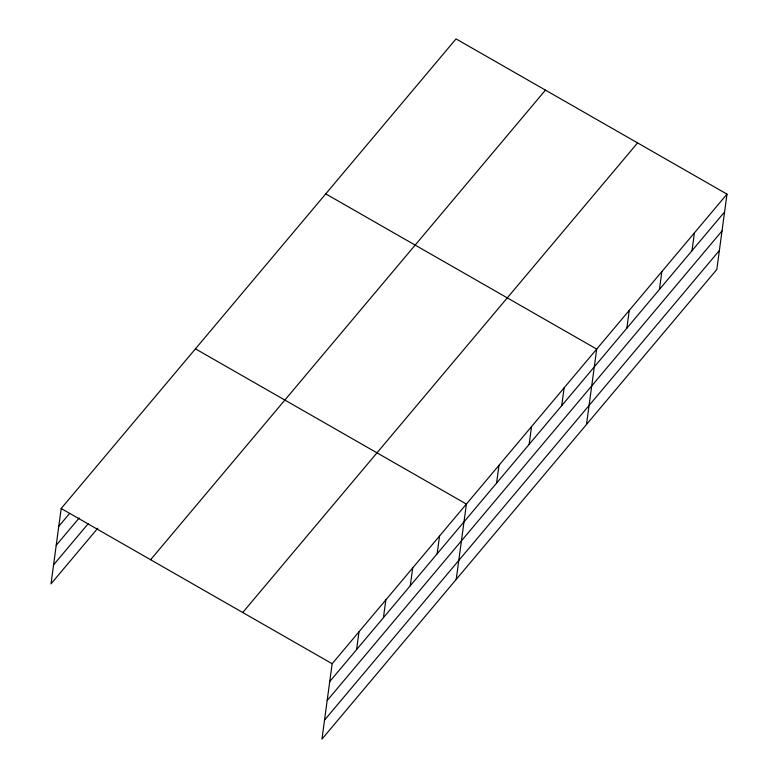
<?xml version="1.0" encoding="UTF-8"?>
<svg xmlns="http://www.w3.org/2000/svg" width="778" height="778" viewBox="0 0 778 778"><rect width="100%" height="100%" fill="white"/><g stroke="black" fill="none" stroke-linecap="round" stroke-linejoin="round"><path stroke-width="1.17" d="M726.992 194.13L332.148 663.731L321.956 739.1L716.81 269.499L726.992 194.13L456.044 38.9L61.19 508.501L51.008 583.87L97.795 528.213M356.587 649.611L358.998 631.804M383.437 617.674L385.849 599.867M410.288 585.746L412.7 567.94M437.139 553.81L439.551 536.003M456.209 579.435L466.401 504.066L195.443 348.836M496.568 483.138L498.97 465.332M529.137 444.394L531.549 426.587M561.716 405.649L564.118 387.843M586.505 424.467L596.697 349.098L325.739 193.868M626.864 328.17L629.276 310.364M659.443 289.426L661.845 271.619M692.012 250.681L694.423 232.875M58.788 526.307L69.524 513.538M56.22 545.3L79.23 517.934M53.575 564.877L88.089 523.818M150.611 559.732L545.456 90.131M242.736 612.51L637.581 142.909M329.736 681.538L724.59 211.937M327.168 700.54L722.023 230.93M324.523 720.107L719.378 250.506M61.19 508.501L332.148 663.731"/></g></svg>
